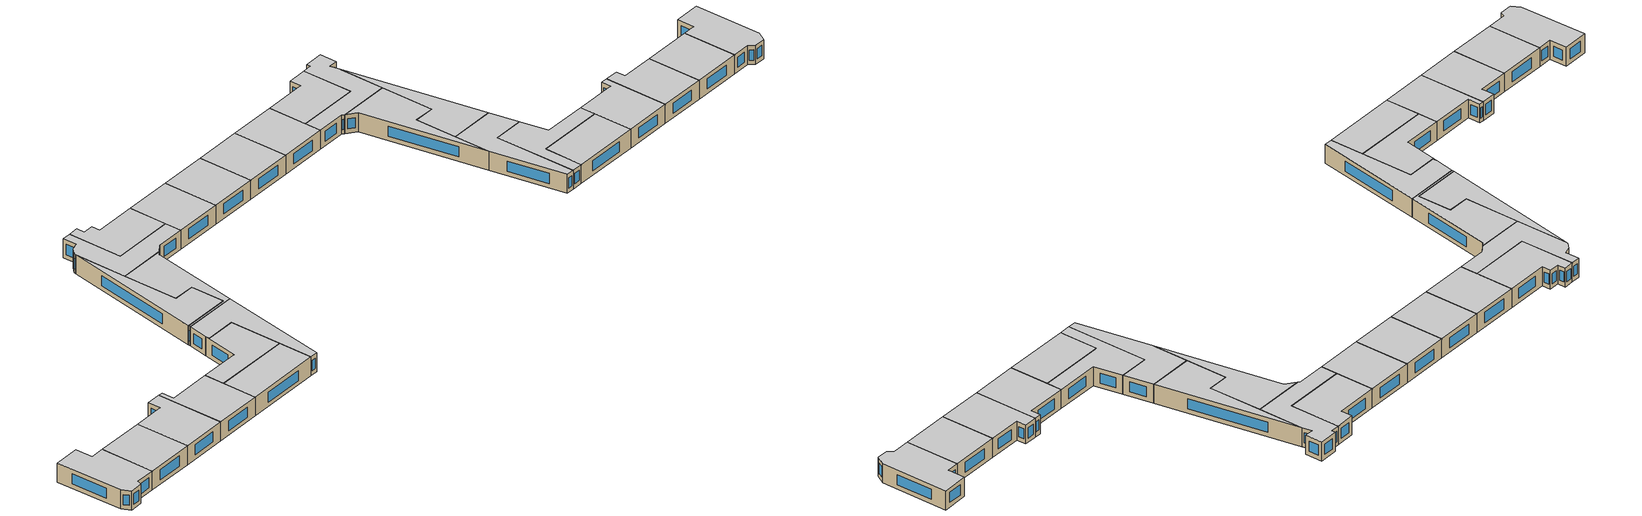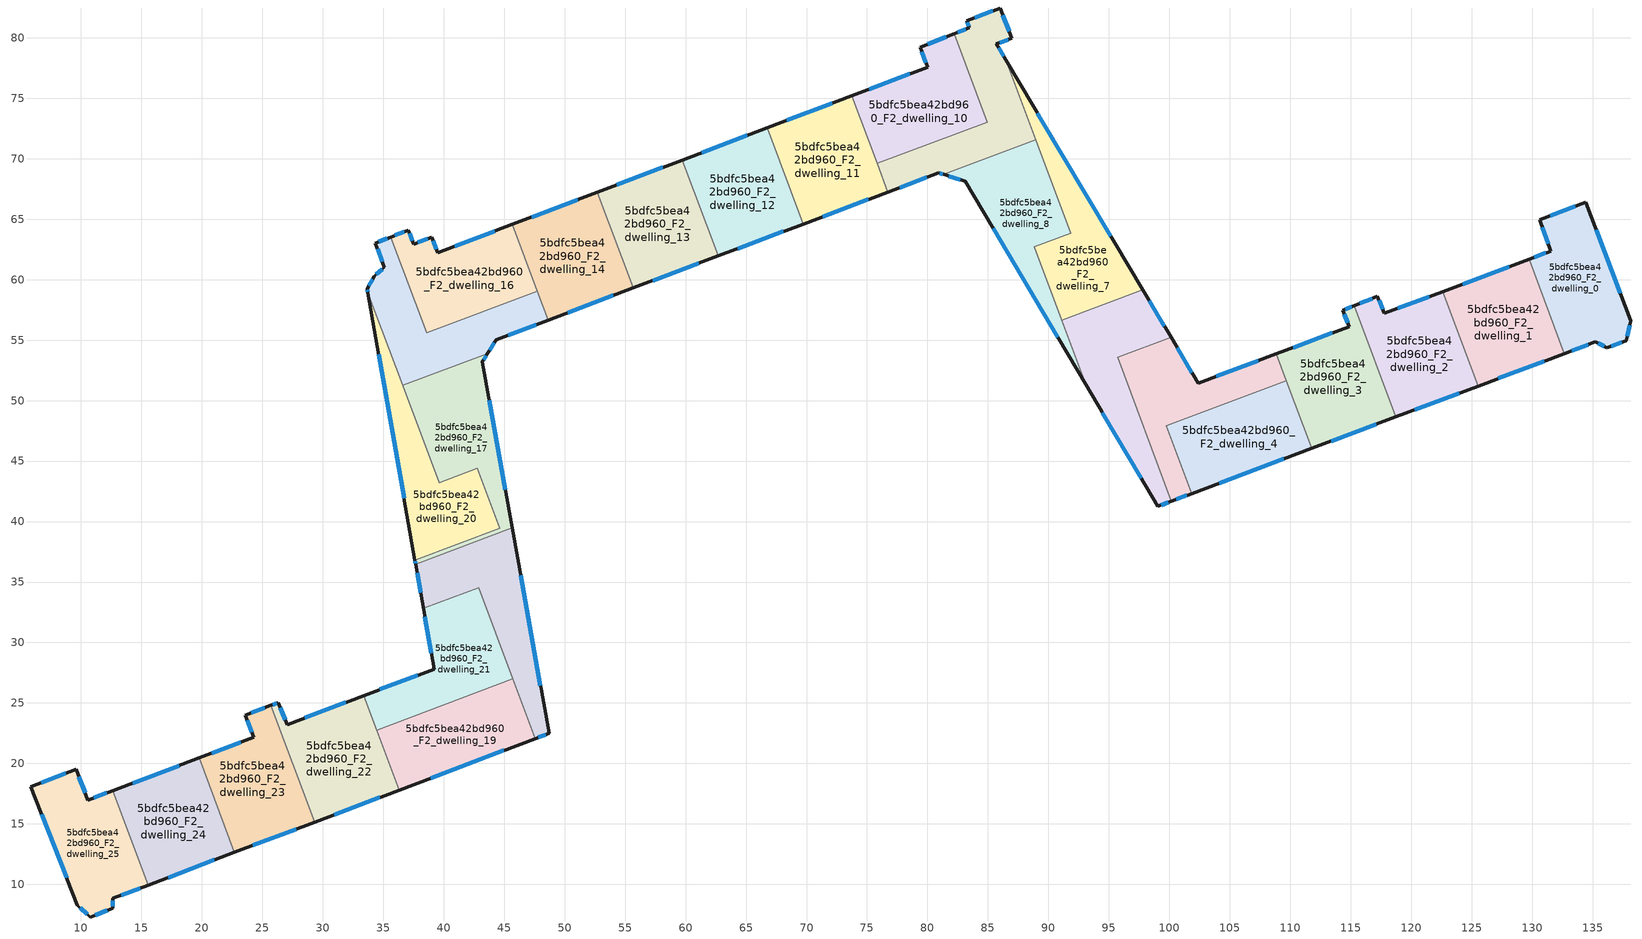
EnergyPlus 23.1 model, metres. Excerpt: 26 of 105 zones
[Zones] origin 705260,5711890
5bdfc5bea42bd960_F2_dwelling_0
 floor to 5bdfc5bea42bd960_F1_dwelling_0 (EU_floor_Construction): 134.44,66.42 138.14,56.59 137.8,54.96 136.19,54.36 135.24,54.86 132.67,53.89 129.74,61.69 131.55,62.37 130.62,64.95 z6
 wall outside (EU_wall_Construction): 132.67,53.89 135.24,54.86 136.19,54.36 137.8,54.96 138.14,56.59 134.44,66.42 130.62,64.95 131.55,62.37 129.74,61.69 z6:9
 wall to 5bdfc5bea42bd960_F2_dwelling_1 (EU_wall_Construction): 129.74,61.69 132.67,53.89 z6:9
 window (EU_Window_Construction): 137.28,58.86 135.3,64.14 / 137.88,55.34 138.06,56.21 / 136.56,54.5 137.43,54.82 / 135.46,54.74 135.97,54.48 / 133.27,54.12 134.65,54.63 / 131.13,62.21 130.16,61.85 / 130.84,64.35 131.34,62.97 / 133.56,66.08 131.51,65.29 z6.69:8.31
 ceiling to 5bdfc5bea42bd960_F3_dwelling_0 (EU_floor_Construction): 137.8,54.96 138.14,56.59 134.44,66.42 130.62,64.95 131.55,62.37 129.74,61.69 132.67,53.89 135.24,54.86 136.19,54.36 z9
5bdfc5bea42bd960_F2_dwelling_1
 floor to 5bdfc5bea42bd960_F1_dwelling_1 (EU_floor_Construction): 129.74,61.69 132.67,53.89 125.53,51.21 122.6,59.02 z6
 wall outside (EU_wall_Construction): 129.74,61.69 122.6,59.02 / 125.53,51.21 132.67,53.89 z6:9
 wall to 5bdfc5bea42bd960_F2_dwelling_2 (EU_wall_Construction): 122.6,59.02 125.53,51.21 z6:9
 window (EU_Window_Construction): 128.09,61.07 124.25,59.64 / 127.18,51.83 131.02,53.27 z6.69:8.31
 ceiling to 5bdfc5bea42bd960_F3_dwelling_1 (EU_floor_Construction): 132.67,53.89 129.74,61.69 122.6,59.02 125.53,51.21 z9
5bdfc5bea42bd960_F2_dwelling_10
 floor to 5bdfc5bea42bd960_F1_dwelling_10 (EU_floor_Construction): 82.2,80.34 84.94,73.04 75.83,69.62 73.74,75.2 80.01,77.58 79.39,79.22 z6
 wall outside (EU_wall_Construction): 82.2,80.34 79.39,79.22 80.01,77.58 73.74,75.2 z6:9
 wall to 5bdfc5bea42bd960_F2_dwelling_9 (EU_wall_Construction): 75.83,69.62 84.94,73.04 82.2,80.34 z6:9
 wall to 5bdfc5bea42bd960_F2_dwelling_11 (EU_wall_Construction): 73.74,75.2 75.83,69.62 z6:9
 window (EU_Window_Construction): 78.56,77.03 75.19,75.75 / 79.53,78.84 79.86,77.96 / 81.55,80.08 80.04,79.48 z6.69:8.31
 ceiling to 5bdfc5bea42bd960_F3_dwelling_10 (EU_floor_Construction): 84.94,73.04 82.2,80.34 79.39,79.22 80.01,77.58 73.74,75.2 75.83,69.62 z9
5bdfc5bea42bd960_F2_dwelling_11
 floor to 5bdfc5bea42bd960_F1_dwelling_11 (EU_floor_Construction): 73.74,75.2 76.72,67.24 69.72,64.6 66.74,72.55 z6
 wall outside (EU_wall_Construction): 73.74,75.2 66.74,72.55 / 69.72,64.6 76.72,67.24 z6:9
 wall to 5bdfc5bea42bd960_F2_dwelling_12 (EU_wall_Construction): 66.74,72.55 69.72,64.6 z6:9
 wall to 5bdfc5bea42bd960_F2_dwelling_9 (EU_wall_Construction): 76.72,67.24 75.83,69.62 z6:9
 window (EU_Window_Construction): 72.12,74.59 68.36,73.16 / 71.34,65.21 75.1,66.63 z6.69:8.31
 ceiling to 5bdfc5bea42bd960_F3_dwelling_11 (EU_floor_Construction): 76.72,67.24 73.74,75.2 66.74,72.55 69.72,64.6 z9
5bdfc5bea42bd960_F2_dwelling_12
 floor to 5bdfc5bea42bd960_F1_dwelling_12 (EU_floor_Construction): 66.74,72.55 69.72,64.6 62.7,61.96 59.72,69.89 z6
 wall outside (EU_wall_Construction): 66.74,72.55 59.72,69.89 / 62.7,61.96 69.72,64.6 z6:9
 wall to 5bdfc5bea42bd960_F2_dwelling_13 (EU_wall_Construction): 59.72,69.89 62.7,61.96 z6:9
 window (EU_Window_Construction): 65.11,71.94 61.35,70.51 / 64.32,62.57 68.09,63.99 z6.69:8.31
 ceiling to 5bdfc5bea42bd960_F3_dwelling_12 (EU_floor_Construction): 69.72,64.6 66.74,72.55 59.72,69.89 62.7,61.96 z9
5bdfc5bea42bd960_F2_dwelling_13
 floor to 5bdfc5bea42bd960_F1_dwelling_13 (EU_floor_Construction): 59.72,69.89 62.7,61.96 55.67,59.31 52.7,67.23 z6
 wall outside (EU_wall_Construction): 59.72,69.89 52.7,67.23 / 55.67,59.31 62.7,61.96 z6:9
 wall to 5bdfc5bea42bd960_F2_dwelling_14 (EU_wall_Construction): 52.7,67.23 55.67,59.31 z6:9
 window (EU_Window_Construction): 58.1,69.28 54.32,67.85 / 57.3,59.93 61.07,61.35 z6.69:8.31
 ceiling to 5bdfc5bea42bd960_F3_dwelling_13 (EU_floor_Construction): 62.7,61.96 59.72,69.89 52.7,67.23 55.67,59.31 z9
5bdfc5bea42bd960_F2_dwelling_14
 floor to 5bdfc5bea42bd960_F1_dwelling_14 (EU_floor_Construction): 52.7,67.23 55.67,59.31 48.63,56.66 45.66,64.57 z6
 wall outside (EU_wall_Construction): 52.7,67.23 45.66,64.57 / 48.63,56.66 55.67,59.31 z6:9
 wall to 5bdfc5bea42bd960_F2_dwelling_16 (EU_wall_Construction): 45.66,64.57 47.73,59.06 z6:9
 wall to 5bdfc5bea42bd960_F2_dwelling_18 (EU_wall_Construction): 47.73,59.06 48.63,56.66 z6:9
 window (EU_Window_Construction): 51.07,66.61 47.29,65.18 / 50.26,57.28 54.04,58.7 z6.69:8.31
 ceiling to 5bdfc5bea42bd960_F3_dwelling_14 (EU_floor_Construction): 55.67,59.31 52.7,67.23 45.66,64.57 48.63,56.66 z9
5bdfc5bea42bd960_F2_dwelling_15
 floor to 5bdfc5bea42bd960_F1_dwelling_15 (EU_floor_Construction): 45.66,39.47 48.71,22.49 47.57,22.06 42.89,34.54 38.42,32.86 38.21,33.42 37.68,36.48 z6
 wall outside (EU_wall_Construction): 47.57,22.06 48.71,22.49 45.66,39.47 / 37.68,36.48 38.21,33.42 z6:9
 wall to 5bdfc5bea42bd960_F2_dwelling_21 (EU_wall_Construction): 38.21,33.42 38.42,32.86 42.89,34.54 45.72,26.99 z6:9
 wall to 5bdfc5bea42bd960_F2_dwelling_17 (EU_wall_Construction): 45.66,39.47 37.68,36.48 z6:9
 wall to 5bdfc5bea42bd960_F2_dwelling_19 (EU_wall_Construction): 45.72,26.99 47.57,22.06 z6:9
 window (EU_Window_Construction): 47.83,22.16 48.45,22.39 / 37.8,35.77 38.09,34.13 / 48,26.42 46.37,35.54 z6.69:8.31
 ceiling to 5bdfc5bea42bd960_F3_dwelling_15 (EU_floor_Construction): 48.71,22.49 45.66,39.47 37.68,36.48 38.21,33.42 38.42,32.86 42.89,34.54 47.57,22.06 z9
5bdfc5bea42bd960_F2_dwelling_16
 floor to 5bdfc5bea42bd960_F1_dwelling_16 (EU_floor_Construction): 45.66,64.57 47.73,59.06 38.58,55.63 35.62,63.53 37.08,64.1 37.52,62.95 39.02,63.52 39.49,62.23 z6
 wall outside (EU_wall_Construction): 45.66,64.57 39.49,62.23 39.02,63.52 37.52,62.95 37.08,64.1 35.62,63.53 z6:9
 wall to 5bdfc5bea42bd960_F2_dwelling_18 (EU_wall_Construction): 35.62,63.53 38.58,55.63 47.73,59.06 z6:9
 window (EU_Window_Construction): 36.74,63.97 35.96,63.66 / 37.42,63.22 37.18,63.84 / 38.67,63.39 37.87,63.08 / 39.38,62.53 39.13,63.22 / 44.23,64.03 40.92,62.77 z6.69:8.31
 ceiling to 5bdfc5bea42bd960_F3_dwelling_16 (EU_floor_Construction): 47.73,59.06 45.66,64.57 39.49,62.23 39.02,63.52 37.52,62.95 37.08,64.1 35.62,63.53 38.58,55.63 z9
5bdfc5bea42bd960_F2_dwelling_17
 floor to 5bdfc5bea42bd960_F1_dwelling_17 (EU_floor_Construction): 43.62,53.88 43.19,53.2 45.66,39.47 37.68,36.48 37.62,36.8 44.65,39.44 42.79,44.41 39.63,43.22 36.62,51.25 z6
 wall outside (EU_wall_Construction): 37.62,36.8 37.68,36.48 / 45.66,39.47 43.19,53.2 43.62,53.88 z6:9
 wall to 5bdfc5bea42bd960_F2_dwelling_20 (EU_wall_Construction): 36.62,51.25 39.63,43.22 42.79,44.41 44.65,39.44 37.62,36.8 z6:9
 wall to 5bdfc5bea42bd960_F2_dwelling_18 (EU_wall_Construction): 43.62,53.88 36.62,51.25 z6:9
 window (EU_Window_Construction): 37.63,36.73 37.66,36.55 / 43.29,53.36 43.52,53.72 / 45.09,42.65 43.76,50.02 z6.69:8.31
 ceiling to 5bdfc5bea42bd960_F3_dwelling_17 (EU_floor_Construction): 45.66,39.47 43.19,53.2 43.62,53.88 36.62,51.25 39.63,43.22 42.79,44.41 44.65,39.44 37.62,36.8 37.68,36.48 z9
5bdfc5bea42bd960_F2_dwelling_18
 floor to 5bdfc5bea42bd960_F1_dwelling_18 (EU_floor_Construction): 47.73,59.06 48.63,56.66 44.36,55.05 43.62,53.88 36.62,51.25 33.73,58.94 33.68,59.23 34.24,60.3 35.1,61.03 34.36,63.02 35.62,63.53 38.58,55.63 z6
 wall outside (EU_wall_Construction): 43.62,53.88 44.36,55.05 48.63,56.66 / 35.62,63.53 34.36,63.02 35.1,61.03 34.24,60.3 33.68,59.23 33.73,58.94 z6:9
 wall to 5bdfc5bea42bd960_F2_dwelling_20 (EU_wall_Construction): 33.73,58.94 36.62,51.25 z6:9
 window (EU_Window_Construction): 45.34,55.43 47.64,56.29 / 43.79,54.15 44.19,54.78 / 33.69,59.17 33.72,59.01 / 34.11,60.05 33.81,59.48 / 34.9,60.86 34.44,60.47 / 34.53,62.56 34.92,61.49 / 35.33,63.41 34.65,63.14 z6.69:8.31
 ceiling to 5bdfc5bea42bd960_F3_dwelling_18 (EU_floor_Construction): 48.63,56.66 47.73,59.06 38.58,55.63 35.62,63.53 34.36,63.02 35.1,61.03 34.24,60.3 33.68,59.23 33.73,58.94 36.62,51.25 43.62,53.88 44.36,55.05 z9
5bdfc5bea42bd960_F2_dwelling_19
 floor to 5bdfc5bea42bd960_F1_dwelling_19 (EU_floor_Construction): 45.72,26.99 47.57,22.06 36.31,17.79 34.45,22.76 z6
 wall outside (EU_wall_Construction): 36.31,17.79 47.57,22.06 z6:9
 wall to 5bdfc5bea42bd960_F2_dwelling_21 (EU_wall_Construction): 45.72,26.99 34.45,22.76 z6:9
 wall to 5bdfc5bea42bd960_F2_dwelling_22 (EU_wall_Construction): 34.45,22.76 36.31,17.79 z6:9
 window (EU_Window_Construction): 38.91,18.78 44.96,21.07 z6.69:8.31
 ceiling to 5bdfc5bea42bd960_F3_dwelling_19 (EU_floor_Construction): 47.57,22.06 45.72,26.99 34.45,22.76 36.31,17.79 z9
5bdfc5bea42bd960_F2_dwelling_2
 floor to 5bdfc5bea42bd960_F1_dwelling_2 (EU_floor_Construction): 122.6,59.02 125.53,51.21 118.74,48.66 115.29,57.86 117.21,58.62 117.78,57.21 z6
 wall outside (EU_wall_Construction): 118.74,48.66 125.53,51.21 / 122.6,59.02 117.78,57.21 117.21,58.62 115.29,57.86 z6:9
 wall to 5bdfc5bea42bd960_F2_dwelling_3 (EU_wall_Construction): 115.29,57.86 118.74,48.66 z6:9
 window (EU_Window_Construction): 120.31,49.25 123.96,50.62 / 116.77,58.44 115.74,58.03 / 117.65,57.54 117.34,58.29 / 121.48,58.6 118.89,57.63 z6.69:8.31
 ceiling to 5bdfc5bea42bd960_F3_dwelling_2 (EU_floor_Construction): 125.53,51.21 122.6,59.02 117.78,57.21 117.21,58.62 115.29,57.86 118.74,48.66 z9
5bdfc5bea42bd960_F2_dwelling_20
 floor to 5bdfc5bea42bd960_F1_dwelling_20 (EU_floor_Construction): 33.73,58.94 39.63,43.22 42.79,44.41 44.65,39.44 37.62,36.8 z6
 wall outside (EU_wall_Construction): 33.73,58.94 37.62,36.8 z6:9
 window (EU_Window_Construction): 34.63,53.82 36.72,41.93 z6.69:8.31
 ceiling to 5bdfc5bea42bd960_F3_dwelling_20 (EU_floor_Construction): 44.65,39.44 42.79,44.41 39.63,43.22 33.73,58.94 37.62,36.8 z9
5bdfc5bea42bd960_F2_dwelling_21
 floor to 5bdfc5bea42bd960_F1_dwelling_21 (EU_floor_Construction): 42.89,34.54 45.72,26.99 34.45,22.76 33.38,25.6 39.2,27.81 38.21,33.42 38.42,32.86 z6
 wall outside (EU_wall_Construction): 38.21,33.42 39.2,27.81 33.38,25.6 z6:9
 wall to 5bdfc5bea42bd960_F2_dwelling_22 (EU_wall_Construction): 33.38,25.6 34.45,22.76 z6:9
 window (EU_Window_Construction): 37.85,27.3 34.73,26.11 / 38.44,32.12 38.97,29.11 z6.69:8.31
 ceiling to 5bdfc5bea42bd960_F3_dwelling_21 (EU_floor_Construction): 45.72,26.99 42.89,34.54 38.42,32.86 38.21,33.42 39.2,27.81 33.38,25.6 34.45,22.76 z9
5bdfc5bea42bd960_F2_dwelling_22
 floor to 5bdfc5bea42bd960_F1_dwelling_22 (EU_floor_Construction): 33.38,25.6 36.31,17.79 29.33,15.15 25.71,24.8 26.34,25.04 27.05,23.21 z6
 wall outside (EU_wall_Construction): 29.33,15.15 36.31,17.79 / 33.38,25.6 27.05,23.21 26.34,25.04 25.71,24.8 z6:9
 wall to 5bdfc5bea42bd960_F2_dwelling_23 (EU_wall_Construction): 25.71,24.8 29.33,15.15 z6:9
 window (EU_Window_Construction): 30.94,15.76 34.69,17.18 / 26.19,24.98 25.85,24.85 / 26.88,23.63 26.5,24.61 / 31.91,25.05 28.51,23.76 z6.69:8.31
 ceiling to 5bdfc5bea42bd960_F3_dwelling_22 (EU_floor_Construction): 36.31,17.79 33.38,25.6 27.05,23.21 26.34,25.04 25.71,24.8 29.33,15.15 z9
5bdfc5bea42bd960_F2_dwelling_23
 floor to 5bdfc5bea42bd960_F1_dwelling_23 (EU_floor_Construction): 25.71,24.8 29.33,15.15 22.69,12.64 19.77,20.45 24.28,22.16 23.58,23.99 z6
 wall outside (EU_wall_Construction): 22.69,12.64 29.33,15.15 / 25.71,24.8 23.58,23.99 24.28,22.16 19.77,20.45 z6:9
 wall to 5bdfc5bea42bd960_F2_dwelling_24 (EU_wall_Construction): 19.77,20.45 22.69,12.64 z6:9
 window (EU_Window_Construction): 24.23,13.22 27.79,14.57 / 23.24,21.76 20.81,20.85 / 23.74,23.57 24.12,22.58 / 25.22,24.61 24.07,24.18 z6.69:8.31
 ceiling to 5bdfc5bea42bd960_F3_dwelling_23 (EU_floor_Construction): 29.33,15.15 25.71,24.8 23.58,23.99 24.28,22.16 19.77,20.45 22.69,12.64 z9
5bdfc5bea42bd960_F2_dwelling_24
 floor to 5bdfc5bea42bd960_F1_dwelling_24 (EU_floor_Construction): 19.77,20.45 22.69,12.64 15.56,9.94 12.64,17.75 z6
 wall outside (EU_wall_Construction): 19.77,20.45 12.64,17.75 / 15.56,9.94 22.69,12.64 z6:9
 wall to 5bdfc5bea42bd960_F2_dwelling_25 (EU_wall_Construction): 12.64,17.75 15.56,9.94 z6:9
 window (EU_Window_Construction): 18.12,19.83 14.29,18.38 / 17.22,10.57 21.04,12.02 z6.69:8.31
 ceiling to 5bdfc5bea42bd960_F3_dwelling_24 (EU_floor_Construction): 22.69,12.64 19.77,20.45 12.64,17.75 15.56,9.94 z9
5bdfc5bea42bd960_F2_dwelling_25
 floor to 5bdfc5bea42bd960_F1_dwelling_25 (EU_floor_Construction): 12.64,17.75 15.56,9.94 12.64,8.84 12.61,8.01 10.77,7.3 9.7,8.28 5.87,18.06 9.6,19.5 10.56,16.97 z6
 wall outside (EU_wall_Construction): 12.64,17.75 10.56,16.97 9.6,19.5 5.87,18.06 9.7,8.28 10.77,7.3 12.61,8.01 12.64,8.84 15.56,9.94 z6:9
 window (EU_Window_Construction): 13.32,9.09 14.89,9.69 / 12.62,8.2 12.64,8.65 / 11.19,7.47 12.19,7.85 / 9.94,8.06 10.52,7.53 / 6.76,15.8 8.81,10.55 / 8.74,19.17 6.73,18.39 / 10.34,17.56 9.82,18.92 / 12.16,17.57 11.04,17.15 z6.69:8.31
 ceiling to 5bdfc5bea42bd960_F3_dwelling_25 (EU_floor_Construction): 15.56,9.94 12.64,17.75 10.56,16.97 9.6,19.5 5.87,18.06 9.7,8.28 10.77,7.3 12.61,8.01 12.64,8.84 z9
5bdfc5bea42bd960_F2_dwelling_3
 floor to 5bdfc5bea42bd960_F1_dwelling_3 (EU_floor_Construction): 115.29,57.86 118.74,48.66 111.78,46.04 108.85,53.86 114.86,56.12 114.32,57.47 z6
 wall outside (EU_wall_Construction): 111.78,46.04 118.74,48.66 / 115.29,57.86 114.32,57.47 114.86,56.12 108.85,53.86 z6:9
 wall to 5bdfc5bea42bd960_F2_dwelling_4 (EU_wall_Construction): 109.67,51.65 111.78,46.04 z6:9
 wall to 5bdfc5bea42bd960_F2_dwelling_5 (EU_wall_Construction): 108.85,53.86 109.67,51.65 z6:9
 window (EU_Window_Construction): 113.39,46.65 117.13,48.05 / 113.47,55.59 110.24,54.38 / 114.45,57.16 114.74,56.43 / 115.07,57.77 114.55,57.56 z6.69:8.31
 ceiling to 5bdfc5bea42bd960_F3_dwelling_3 (EU_floor_Construction): 118.74,48.66 115.29,57.86 114.32,57.47 114.86,56.12 108.85,53.86 111.78,46.04 z9
5bdfc5bea42bd960_F2_dwelling_4
 floor to 5bdfc5bea42bd960_F1_dwelling_4 (EU_floor_Construction): 109.68,51.65 111.78,46.04 101.84,42.31 99.74,47.92 z6
 wall outside (EU_wall_Construction): 101.84,42.31 111.78,46.04 z6:9
 wall to 5bdfc5bea42bd960_F2_dwelling_5 (EU_wall_Construction): 109.68,51.65 99.74,47.92 101.84,42.31 z6:9
 window (EU_Window_Construction): 104.14,43.18 109.48,45.18 z6.69:8.31
 ceiling to 5bdfc5bea42bd960_F3_dwelling_4 (EU_floor_Construction): 111.78,46.04 109.68,51.65 99.74,47.92 101.84,42.31 z9
5bdfc5bea42bd960_F2_dwelling_5
 floor to 5bdfc5bea42bd960_F1_dwelling_5 (EU_floor_Construction): 108.85,53.86 109.68,51.65 99.74,47.92 101.84,42.31 100.17,41.69 95.72,53.57 100.14,55.23 102.39,51.45 z6
 wall outside (EU_wall_Construction): 108.85,53.86 102.39,51.45 100.14,55.23 / 100.17,41.69 101.84,42.31 z6:9
 wall to 5bdfc5bea42bd960_F2_dwelling_6 (EU_wall_Construction): 100.14,55.23 95.72,53.57 100.17,41.69 z6:9
 window (EU_Window_Construction): 101.87,52.32 100.66,54.35 / 107.35,53.3 103.89,52 / 100.56,41.83 101.46,42.17 z6.69:8.31
 ceiling to 5bdfc5bea42bd960_F3_dwelling_5 (EU_floor_Construction): 101.84,42.31 99.74,47.92 109.68,51.65 108.85,53.86 102.39,51.45 100.14,55.23 95.72,53.57 100.17,41.69 z9
5bdfc5bea42bd960_F2_dwelling_6
 floor to 5bdfc5bea42bd960_F1_dwelling_6 (EU_floor_Construction): 97.79,59.17 100.14,55.23 95.72,53.57 100.17,41.69 99.05,41.26 93.08,51.35 91.09,56.66 z6
 wall outside (EU_wall_Construction): 93.08,51.35 99.05,41.26 100.17,41.69 / 100.14,55.23 97.79,59.17 z6:9
 wall to 5bdfc5bea42bd960_F2_dwelling_7 (EU_wall_Construction): 97.79,59.17 91.09,56.66 z6:9
 wall to 5bdfc5bea42bd960_F2_dwelling_8 (EU_wall_Construction): 91.09,56.66 93.08,51.35 z6:9
 window (EU_Window_Construction): 99.31,41.36 99.91,41.59 / 94.46,49.01 97.67,43.6 / 99.6,56.14 98.34,58.26 z6.69:8.31
 ceiling to 5bdfc5bea42bd960_F3_dwelling_6 (EU_floor_Construction): 100.17,41.69 95.72,53.57 100.14,55.23 97.79,59.17 91.09,56.66 93.08,51.35 99.05,41.26 z9
5bdfc5bea42bd960_F2_dwelling_7
 floor to 5bdfc5bea42bd960_F1_dwelling_7 (EU_floor_Construction): 86.48,78.18 97.79,59.17 91.09,56.66 88.82,62.71 91.86,63.85 z6
 wall outside (EU_wall_Construction): 97.79,59.17 86.48,78.18 z6:9
 wall to 5bdfc5bea42bd960_F2_dwelling_8 (EU_wall_Construction): 88.97,71.56 91.86,63.85 88.82,62.71 91.09,56.66 z6:9
 wall to 5bdfc5bea42bd960_F2_dwelling_9 (EU_wall_Construction): 86.48,78.18 88.97,71.56 z6:9
 window (EU_Window_Construction): 95.17,63.57 89.1,73.78 z6.69:8.31
 ceiling to 5bdfc5bea42bd960_F3_dwelling_7 (EU_floor_Construction): 97.79,59.17 86.48,78.18 91.86,63.85 88.82,62.71 91.09,56.66 z9
5bdfc5bea42bd960_F2_dwelling_8
 floor to 5bdfc5bea42bd960_F1_dwelling_8 (EU_floor_Construction): 88.97,71.56 91.86,63.85 88.82,62.71 93.08,51.35 83.13,68.15 81.35,68.7 z6
 wall outside (EU_wall_Construction): 81.35,68.7 83.13,68.15 93.08,51.35 z6:9
 wall to 5bdfc5bea42bd960_F2_dwelling_9 (EU_wall_Construction): 88.97,71.56 81.35,68.7 z6:9
 window (EU_Window_Construction): 85.43,64.26 90.78,55.24 / 81.76,68.57 82.72,68.28 z6.69:8.31
 ceiling to 5bdfc5bea42bd960_F3_dwelling_8 (EU_floor_Construction): 93.08,51.35 88.82,62.71 91.86,63.85 88.97,71.56 81.35,68.7 83.13,68.15 z9
5bdfc5bea42bd960_F2_dwelling_9
 floor to 5bdfc5bea42bd960_F1_dwelling_9 (EU_floor_Construction): 86.03,82.47 86.98,79.96 85.7,79.5 86.48,78.18 88.97,71.56 81.35,68.7 80.94,68.83 76.72,67.24 75.83,69.62 84.94,73.04 82.2,80.34 83.47,80.84 83.26,81.41 z6
 wall outside (EU_wall_Construction): 86.48,78.18 85.7,79.5 86.98,79.96 86.03,82.47 83.26,81.41 83.47,80.84 82.2,80.34 / 76.72,67.24 80.94,68.83 81.35,68.7 z6:9
 window (EU_Window_Construction): 86.76,80.54 86.25,81.89 / 85.99,79.61 86.68,79.86 / 86.3,78.49 85.88,79.2 / 81.03,68.8 81.26,68.73 / 77.7,67.61 79.96,68.46 / 83.18,80.72 82.5,80.45 / 83.31,81.27 83.42,80.97 / 85.39,82.22 83.9,81.65 z6.69:8.31
 ceiling to 5bdfc5bea42bd960_F3_dwelling_9 (EU_floor_Construction): 88.97,71.56 86.48,78.18 85.7,79.5 86.98,79.96 86.03,82.47 83.26,81.41 83.47,80.84 82.2,80.34 84.94,73.04 75.83,69.62 76.72,67.24 80.94,68.83 81.35,68.7 z9
[Building]
EU S2 Campaign: North Axis=0; Terrain=City; Solar Distribution=FullExterior
[Site:Location]
London: Latitude=51.5; Longitude=-0.5; Time Zone=0; Elevation=25
[SizingPeriod:WeatherFileDays]
AnnualSizingPeriod: Begin Month=1; Begin Day of Month=1; End Month=12; End Day of Month=31; Day of Week for Start Day=Monday; Use Weather File Daylight Saving Period=No; Use Weather File Rain and Snow Indicators=No
[MATERIAL]
EU_InternalMass_Material: Roughness=MediumRough; Thickness=0.1; Conductivity=1; Density=1800; Specific Heat=900; Thermal Absorptance=0.9; Solar Absorptance=0.7; Visible Absorptance=0.7
[MATERIAL:NOMASS] Roughness=MediumRough; Thermal Absorptance=0.9; Solar Absorptance=0.7; Visible Absorptance=0.7
Name | Thermal Resistance
EU_wall_NoMass | 0.635353
EU_floor_NoMass | 1.96382
[WINDOWMATERIAL:SIMPLEGLAZINGSYSTEM]
EU_Window_SimpleGlazing: UFactor=2.96269; Solar Heat Gain Coefficient=0.76; Visible Transmittance=0.76
[CONSTRUCTION]
EU_wall_Construction: EU_wall_NoMass
EU_floor_Construction: EU_floor_NoMass
EU_Window_Construction: EU_Window_SimpleGlazing
EU_InternalMass_Construction: EU_InternalMass_Material
[ZONE] Type=1; Multiplier=1; Ceiling Height=autocalculate; Floor Area=autocalculate; Part of Total Floor Area=Yes
Name | Volume
5bdfc5bea42bd960_F2_dwelling_0 | 190.756
5bdfc5bea42bd960_F2_dwelling_1 | 190.771
5bdfc5bea42bd960_F2_dwelling_10 | 190.802
5bdfc5bea42bd960_F2_dwelling_11; 5bdfc5bea42bd960_F2_dwelling_19 | 190.762
5bdfc5bea42bd960_F2_dwelling_12; 5bdfc5bea42bd960_F2_dwelling_15 | 190.765
5bdfc5bea42bd960_F2_dwelling_13 | 190.785
5bdfc5bea42bd960_F2_dwelling_14 | 190.772
5bdfc5bea42bd960_F2_dwelling_16 | 190.775
5bdfc5bea42bd960_F2_dwelling_17 | 190.751
5bdfc5bea42bd960_F2_dwelling_18 | 190.781
5bdfc5bea42bd960_F2_dwelling_2 | 190.789
5bdfc5bea42bd960_F2_dwelling_20 | 190.777
5bdfc5bea42bd960_F2_dwelling_21 | 190.77
5bdfc5bea42bd960_F2_dwelling_22 | 190.766
5bdfc5bea42bd960_F2_dwelling_23; 5bdfc5bea42bd960_F2_dwelling_24 | 190.779
5bdfc5bea42bd960_F2_dwelling_25; 5bdfc5bea42bd960_F2_dwelling_4 | 190.778
5bdfc5bea42bd960_F2_dwelling_3; 5bdfc5bea42bd960_F2_dwelling_6 | 190.783
5bdfc5bea42bd960_F2_dwelling_5 | 186.428
5bdfc5bea42bd960_F2_dwelling_7 | 190.75
5bdfc5bea42bd960_F2_dwelling_8 | 192.967
5bdfc5bea42bd960_F2_dwelling_9 | 192.923
[INTERNALMASS] Construction=EU_InternalMass_Construction
Name | Zone or ZoneList | Surface Area
5bdfc5bea42bd960_F2_dwelling_0_EU_InternalMass | 5bdfc5bea42bd960_F2_dwelling_0 | 63.591
5bdfc5bea42bd960_F2_dwelling_1_EU_InternalMass | 5bdfc5bea42bd960_F2_dwelling_1 | 63.5902
5bdfc5bea42bd960_F2_dwelling_2_EU_InternalMass | 5bdfc5bea42bd960_F2_dwelling_2 | 63.5959
5bdfc5bea42bd960_F2_dwelling_3_EU_InternalMass | 5bdfc5bea42bd960_F2_dwelling_3 | 63.5942
5bdfc5bea42bd960_F2_dwelling_4_EU_InternalMass | 5bdfc5bea42bd960_F2_dwelling_4 | 63.5938
5bdfc5bea42bd960_F2_dwelling_5_EU_InternalMass | 5bdfc5bea42bd960_F2_dwelling_5 | 62.1439
5bdfc5bea42bd960_F2_dwelling_6_EU_InternalMass | 5bdfc5bea42bd960_F2_dwelling_6 | 63.5948
5bdfc5bea42bd960_F2_dwelling_7_EU_InternalMass | 5bdfc5bea42bd960_F2_dwelling_7 | 63.5886
5bdfc5bea42bd960_F2_dwelling_8_EU_InternalMass | 5bdfc5bea42bd960_F2_dwelling_8 | 64.3073
5bdfc5bea42bd960_F2_dwelling_9_EU_InternalMass | 5bdfc5bea42bd960_F2_dwelling_9 | 64.3068
5bdfc5bea42bd960_F2_dwelling_10_EU_InternalMass | 5bdfc5bea42bd960_F2_dwelling_10 | 63.6016
5bdfc5bea42bd960_F2_dwelling_11_EU_InternalMass | 5bdfc5bea42bd960_F2_dwelling_11 | 63.5875
5bdfc5bea42bd960_F2_dwelling_12_EU_InternalMass | 5bdfc5bea42bd960_F2_dwelling_12 | 63.5885
5bdfc5bea42bd960_F2_dwelling_13_EU_InternalMass | 5bdfc5bea42bd960_F2_dwelling_13 | 63.5949
5bdfc5bea42bd960_F2_dwelling_14_EU_InternalMass | 5bdfc5bea42bd960_F2_dwelling_14 | 63.5906
5bdfc5bea42bd960_F2_dwelling_15_EU_InternalMass | 5bdfc5bea42bd960_F2_dwelling_15 | 63.5982
5bdfc5bea42bd960_F2_dwelling_16_EU_InternalMass | 5bdfc5bea42bd960_F2_dwelling_16 | 63.5916
5bdfc5bea42bd960_F2_dwelling_17_EU_InternalMass | 5bdfc5bea42bd960_F2_dwelling_17 | 63.5849
5bdfc5bea42bd960_F2_dwelling_18_EU_InternalMass | 5bdfc5bea42bd960_F2_dwelling_18 | 63.5939
5bdfc5bea42bd960_F2_dwelling_19_EU_InternalMass | 5bdfc5bea42bd960_F2_dwelling_19 | 63.5912
5bdfc5bea42bd960_F2_dwelling_20_EU_InternalMass | 5bdfc5bea42bd960_F2_dwelling_20 | 63.5934
5bdfc5bea42bd960_F2_dwelling_21_EU_InternalMass | 5bdfc5bea42bd960_F2_dwelling_21 | 63.5896
5bdfc5bea42bd960_F2_dwelling_22_EU_InternalMass | 5bdfc5bea42bd960_F2_dwelling_22 | 63.5894
5bdfc5bea42bd960_F2_dwelling_23_EU_InternalMass | 5bdfc5bea42bd960_F2_dwelling_23 | 63.5912
5bdfc5bea42bd960_F2_dwelling_24_EU_InternalMass | 5bdfc5bea42bd960_F2_dwelling_24 | 63.593
5bdfc5bea42bd960_F2_dwelling_25_EU_InternalMass | 5bdfc5bea42bd960_F2_dwelling_25 | 63.5887
[OTHEREQUIPMENT] Fuel Type=Electricity; Design Level Calculation Method=Watts/Area; Power per Zone Floor Area=1; Fraction Latent=0; Fraction Radiant=0; Fraction Lost=0; Carbon Dioxide Generation Rate=0; EndUse Subcategory=EU_Step8_InternalGains
Name | Zone or ZoneList or Space or SpaceList | Schedule
EU_Step8_InternalGain_5bdfc5bea42bd960_F2_dwelling_0_f000 | 5bdfc5bea42bd960_F2_dwelling_0 | EU_Step8_GainSchedule_5bdfc5bea42bd960_F2_dwelling_0_f000
EU_Step8_InternalGain_5bdfc5bea42bd960_F2_dwelling_1_f000 | 5bdfc5bea42bd960_F2_dwelling_1 | EU_Step8_GainSchedule_5bdfc5bea42bd960_F2_dwelling_1_f000
EU_Step8_InternalGain_5bdfc5bea42bd960_F2_dwelling_2_f000 | 5bdfc5bea42bd960_F2_dwelling_2 | EU_Step8_GainSchedule_5bdfc5bea42bd960_F2_dwelling_2_f000
EU_Step8_InternalGain_5bdfc5bea42bd960_F2_dwelling_3_f000 | 5bdfc5bea42bd960_F2_dwelling_3 | EU_Step8_GainSchedule_5bdfc5bea42bd960_F2_dwelling_3_f000
EU_Step8_InternalGain_5bdfc5bea42bd960_F2_dwelling_4_f000 | 5bdfc5bea42bd960_F2_dwelling_4 | EU_Step8_GainSchedule_5bdfc5bea42bd960_F2_dwelling_4_f000
EU_Step8_InternalGain_5bdfc5bea42bd960_F2_dwelling_5_f000 | 5bdfc5bea42bd960_F2_dwelling_5 | EU_Step8_GainSchedule_5bdfc5bea42bd960_F2_dwelling_5_f000
EU_Step8_InternalGain_5bdfc5bea42bd960_F2_dwelling_6_f000 | 5bdfc5bea42bd960_F2_dwelling_6 | EU_Step8_GainSchedule_5bdfc5bea42bd960_F2_dwelling_6_f000
EU_Step8_InternalGain_5bdfc5bea42bd960_F2_dwelling_7_f000 | 5bdfc5bea42bd960_F2_dwelling_7 | EU_Step8_GainSchedule_5bdfc5bea42bd960_F2_dwelling_7_f000
EU_Step8_InternalGain_5bdfc5bea42bd960_F2_dwelling_8_f000 | 5bdfc5bea42bd960_F2_dwelling_8 | EU_Step8_GainSchedule_5bdfc5bea42bd960_F2_dwelling_8_f000
EU_Step8_InternalGain_5bdfc5bea42bd960_F2_dwelling_9_f000 | 5bdfc5bea42bd960_F2_dwelling_9 | EU_Step8_GainSchedule_5bdfc5bea42bd960_F2_dwelling_9_f000
EU_Step8_InternalGain_5bdfc5bea42bd960_F2_dwelling_10_f000 | 5bdfc5bea42bd960_F2_dwelling_10 | EU_Step8_GainSchedule_5bdfc5bea42bd960_F2_dwelling_10_f000
EU_Step8_InternalGain_5bdfc5bea42bd960_F2_dwelling_11_f000 | 5bdfc5bea42bd960_F2_dwelling_11 | EU_Step8_GainSchedule_5bdfc5bea42bd960_F2_dwelling_11_f000
EU_Step8_InternalGain_5bdfc5bea42bd960_F2_dwelling_12_f000 | 5bdfc5bea42bd960_F2_dwelling_12 | EU_Step8_GainSchedule_5bdfc5bea42bd960_F2_dwelling_12_f000
EU_Step8_InternalGain_5bdfc5bea42bd960_F2_dwelling_13_f000 | 5bdfc5bea42bd960_F2_dwelling_13 | EU_Step8_GainSchedule_5bdfc5bea42bd960_F2_dwelling_13_f000
EU_Step8_InternalGain_5bdfc5bea42bd960_F2_dwelling_14_f000 | 5bdfc5bea42bd960_F2_dwelling_14 | EU_Step8_GainSchedule_5bdfc5bea42bd960_F2_dwelling_14_f000
EU_Step8_InternalGain_5bdfc5bea42bd960_F2_dwelling_15_f000 | 5bdfc5bea42bd960_F2_dwelling_15 | EU_Step8_GainSchedule_5bdfc5bea42bd960_F2_dwelling_15_f000
EU_Step8_InternalGain_5bdfc5bea42bd960_F2_dwelling_16_f000 | 5bdfc5bea42bd960_F2_dwelling_16 | EU_Step8_GainSchedule_5bdfc5bea42bd960_F2_dwelling_16_f000
EU_Step8_InternalGain_5bdfc5bea42bd960_F2_dwelling_17_f000 | 5bdfc5bea42bd960_F2_dwelling_17 | EU_Step8_GainSchedule_5bdfc5bea42bd960_F2_dwelling_17_f000
EU_Step8_InternalGain_5bdfc5bea42bd960_F2_dwelling_18_f000 | 5bdfc5bea42bd960_F2_dwelling_18 | EU_Step8_GainSchedule_5bdfc5bea42bd960_F2_dwelling_18_f000
EU_Step8_InternalGain_5bdfc5bea42bd960_F2_dwelling_19_f000 | 5bdfc5bea42bd960_F2_dwelling_19 | EU_Step8_GainSchedule_5bdfc5bea42bd960_F2_dwelling_19_f000
EU_Step8_InternalGain_5bdfc5bea42bd960_F2_dwelling_20_f000 | 5bdfc5bea42bd960_F2_dwelling_20 | EU_Step8_GainSchedule_5bdfc5bea42bd960_F2_dwelling_20_f000
EU_Step8_InternalGain_5bdfc5bea42bd960_F2_dwelling_21_f000 | 5bdfc5bea42bd960_F2_dwelling_21 | EU_Step8_GainSchedule_5bdfc5bea42bd960_F2_dwelling_21_f000
EU_Step8_InternalGain_5bdfc5bea42bd960_F2_dwelling_22_f000 | 5bdfc5bea42bd960_F2_dwelling_22 | EU_Step8_GainSchedule_5bdfc5bea42bd960_F2_dwelling_22_f000
EU_Step8_InternalGain_5bdfc5bea42bd960_F2_dwelling_23_f000 | 5bdfc5bea42bd960_F2_dwelling_23 | EU_Step8_GainSchedule_5bdfc5bea42bd960_F2_dwelling_23_f000
EU_Step8_InternalGain_5bdfc5bea42bd960_F2_dwelling_24_f000 | 5bdfc5bea42bd960_F2_dwelling_24 | EU_Step8_GainSchedule_5bdfc5bea42bd960_F2_dwelling_24_f000
EU_Step8_InternalGain_5bdfc5bea42bd960_F2_dwelling_25_f000 | 5bdfc5bea42bd960_F2_dwelling_25 | EU_Step8_GainSchedule_5bdfc5bea42bd960_F2_dwelling_25_f000
[ZONEVENTILATION:DESIGNFLOWRATE] Schedule=EU_AlwaysOn; Design Flow Rate Calculation Method=AirChanges/Hour; Air Changes per Hour=0.555504; Ventilation Type=Natural; Fan Pressure Rise=0; Fan Total Efficiency=1; Constant Term Coefficient=1; Temperature Term Coefficient=0; Velocity Term Coefficient=0; Velocity Squared Term Coefficient=0; Minimum Indoor Temperature=-100; Maximum Indoor Temperature=100; Delta Temperature=-100; Minimum Outdoor Temperature=-100; Maximum Outdoor Temperature=100; Maximum Wind Speed=40
Name | Zone or ZoneList or Space or SpaceList
EU_ConstantAir_5bdfc5bea42bd960_F2_dwelling_0 | 5bdfc5bea42bd960_F2_dwelling_0
EU_ConstantAir_5bdfc5bea42bd960_F2_dwelling_1 | 5bdfc5bea42bd960_F2_dwelling_1
EU_ConstantAir_5bdfc5bea42bd960_F2_dwelling_2 | 5bdfc5bea42bd960_F2_dwelling_2
EU_ConstantAir_5bdfc5bea42bd960_F2_dwelling_3 | 5bdfc5bea42bd960_F2_dwelling_3
EU_ConstantAir_5bdfc5bea42bd960_F2_dwelling_4 | 5bdfc5bea42bd960_F2_dwelling_4
EU_ConstantAir_5bdfc5bea42bd960_F2_dwelling_5 | 5bdfc5bea42bd960_F2_dwelling_5
EU_ConstantAir_5bdfc5bea42bd960_F2_dwelling_6 | 5bdfc5bea42bd960_F2_dwelling_6
EU_ConstantAir_5bdfc5bea42bd960_F2_dwelling_7 | 5bdfc5bea42bd960_F2_dwelling_7
EU_ConstantAir_5bdfc5bea42bd960_F2_dwelling_8 | 5bdfc5bea42bd960_F2_dwelling_8
EU_ConstantAir_5bdfc5bea42bd960_F2_dwelling_9 | 5bdfc5bea42bd960_F2_dwelling_9
EU_ConstantAir_5bdfc5bea42bd960_F2_dwelling_10 | 5bdfc5bea42bd960_F2_dwelling_10
EU_ConstantAir_5bdfc5bea42bd960_F2_dwelling_11 | 5bdfc5bea42bd960_F2_dwelling_11
EU_ConstantAir_5bdfc5bea42bd960_F2_dwelling_12 | 5bdfc5bea42bd960_F2_dwelling_12
EU_ConstantAir_5bdfc5bea42bd960_F2_dwelling_13 | 5bdfc5bea42bd960_F2_dwelling_13
EU_ConstantAir_5bdfc5bea42bd960_F2_dwelling_14 | 5bdfc5bea42bd960_F2_dwelling_14
EU_ConstantAir_5bdfc5bea42bd960_F2_dwelling_15 | 5bdfc5bea42bd960_F2_dwelling_15
EU_ConstantAir_5bdfc5bea42bd960_F2_dwelling_16 | 5bdfc5bea42bd960_F2_dwelling_16
EU_ConstantAir_5bdfc5bea42bd960_F2_dwelling_17 | 5bdfc5bea42bd960_F2_dwelling_17
EU_ConstantAir_5bdfc5bea42bd960_F2_dwelling_18 | 5bdfc5bea42bd960_F2_dwelling_18
EU_ConstantAir_5bdfc5bea42bd960_F2_dwelling_19 | 5bdfc5bea42bd960_F2_dwelling_19
EU_ConstantAir_5bdfc5bea42bd960_F2_dwelling_20 | 5bdfc5bea42bd960_F2_dwelling_20
EU_ConstantAir_5bdfc5bea42bd960_F2_dwelling_21 | 5bdfc5bea42bd960_F2_dwelling_21
EU_ConstantAir_5bdfc5bea42bd960_F2_dwelling_22 | 5bdfc5bea42bd960_F2_dwelling_22
EU_ConstantAir_5bdfc5bea42bd960_F2_dwelling_23 | 5bdfc5bea42bd960_F2_dwelling_23
EU_ConstantAir_5bdfc5bea42bd960_F2_dwelling_24 | 5bdfc5bea42bd960_F2_dwelling_24
EU_ConstantAir_5bdfc5bea42bd960_F2_dwelling_25 | 5bdfc5bea42bd960_F2_dwelling_25
[HVACTEMPLATE:THERMOSTAT] Constant Heating Setpoint=20; Constant Cooling Setpoint=50
EU_HeatOnly_5bdfc5bea42bd960_F0_dwelling_6; EU_HeatOnly_5bdfc5bea42bd960_F0_dwelling_7; EU_HeatOnly_5bdfc5bea42bd960_F0_dwelling_8; EU_HeatOnly_5bdfc5bea42bd960_F0_dwelling_9; EU_HeatOnly_5bdfc5bea42bd960_F0_dwelling_10; EU_HeatOnly_5bdfc5bea42bd960_F0_dwelling_11; EU_HeatOnly_5bdfc5bea42bd960_F0_dwelling_12; EU_HeatOnly_5bdfc5bea42bd960_F0_dwelling_13; EU_HeatOnly_5bdfc5bea42bd960_F0_dwelling_14; EU_HeatOnly_5bdfc5bea42bd960_F0_dwelling_15; EU_HeatOnly_5bdfc5bea42bd960_F0_dwelling_16; EU_HeatOnly_5bdfc5bea42bd960_F0_dwelling_17; EU_HeatOnly_5bdfc5bea42bd960_F0_dwelling_18; EU_HeatOnly_5bdfc5bea42bd960_F0_dwelling_19; EU_HeatOnly_5bdfc5bea42bd960_F0_dwelling_20; EU_HeatOnly_5bdfc5bea42bd960_F0_dwelling_21; EU_HeatOnly_5bdfc5bea42bd960_F0_dwelling_22; EU_HeatOnly_5bdfc5bea42bd960_F0_dwelling_23; EU_HeatOnly_5bdfc5bea42bd960_F0_dwelling_24; EU_HeatOnly_5bdfc5bea42bd960_F0_dwelling_25; EU_HeatOnly_5bdfc5bea42bd960_F0_dwelling_26; EU_HeatOnly_5bdfc5bea42bd960_F1_dwelling_0; EU_HeatOnly_5bdfc5bea42bd960_F1_dwelling_1; EU_HeatOnly_5bdfc5bea42bd960_F1_dwelling_2; EU_HeatOnly_5bdfc5bea42bd960_F1_dwelling_3; EU_HeatOnly_5bdfc5bea42bd960_F1_dwelling_4; EU_HeatOnly_5bdfc5bea42bd960_F1_dwelling_5; EU_HeatOnly_5bdfc5bea42bd960_F1_dwelling_6; EU_HeatOnly_5bdfc5bea42bd960_F1_dwelling_7; EU_HeatOnly_5bdfc5bea42bd960_F1_dwelling_8; EU_HeatOnly_5bdfc5bea42bd960_F1_dwelling_9; EU_HeatOnly_5bdfc5bea42bd960_F1_dwelling_10; EU_HeatOnly_5bdfc5bea42bd960_F1_dwelling_11; EU_HeatOnly_5bdfc5bea42bd960_F1_dwelling_12; EU_HeatOnly_5bdfc5bea42bd960_F1_dwelling_13; EU_HeatOnly_5bdfc5bea42bd960_F1_dwelling_14; EU_HeatOnly_5bdfc5bea42bd960_F1_dwelling_15; EU_HeatOnly_5bdfc5bea42bd960_F1_dwelling_16; EU_HeatOnly_5bdfc5bea42bd960_F1_dwelling_17; EU_HeatOnly_5bdfc5bea42bd960_F1_dwelling_18; EU_HeatOnly_5bdfc5bea42bd960_F1_dwelling_19; EU_HeatOnly_5bdfc5bea42bd960_F1_dwelling_20; EU_HeatOnly_5bdfc5bea42bd960_F1_dwelling_21; EU_HeatOnly_5bdfc5bea42bd960_F1_dwelling_22; EU_HeatOnly_5bdfc5bea42bd960_F1_dwelling_23; EU_HeatOnly_5bdfc5bea42bd960_F1_dwelling_24; EU_HeatOnly_5bdfc5bea42bd960_F1_dwelling_25; EU_HeatOnly_5bdfc5bea42bd960_F2_dwelling_0; EU_HeatOnly_5bdfc5bea42bd960_F2_dwelling_1; EU_HeatOnly_5bdfc5bea42bd960_F2_dwelling_2; EU_HeatOnly_5bdfc5bea42bd960_F2_dwelling_3; EU_HeatOnly_5bdfc5bea42bd960_F2_dwelling_4; EU_HeatOnly_5bdfc5bea42bd960_F2_dwelling_5; EU_HeatOnly_5bdfc5bea42bd960_F2_dwelling_6; EU_HeatOnly_5bdfc5bea42bd960_F2_dwelling_7; EU_HeatOnly_5bdfc5bea42bd960_F2_dwelling_8; EU_HeatOnly_5bdfc5bea42bd960_F2_dwelling_9; EU_HeatOnly_5bdfc5bea42bd960_F2_dwelling_10; EU_HeatOnly_5bdfc5bea42bd960_F2_dwelling_11; EU_HeatOnly_5bdfc5bea42bd960_F2_dwelling_12; EU_HeatOnly_5bdfc5bea42bd960_F2_dwelling_13; EU_HeatOnly_5bdfc5bea42bd960_F2_dwelling_14; EU_HeatOnly_5bdfc5bea42bd960_F2_dwelling_15; EU_HeatOnly_5bdfc5bea42bd960_F2_dwelling_16; EU_HeatOnly_5bdfc5bea42bd960_F2_dwelling_17; EU_HeatOnly_5bdfc5bea42bd960_F2_dwelling_18; EU_HeatOnly_5bdfc5bea42bd960_F2_dwelling_19; EU_HeatOnly_5bdfc5bea42bd960_F2_dwelling_20; EU_HeatOnly_5bdfc5bea42bd960_F2_dwelling_21; EU_HeatOnly_5bdfc5bea42bd960_F2_dwelling_22; EU_HeatOnly_5bdfc5bea42bd960_F2_dwelling_23; EU_HeatOnly_5bdfc5bea42bd960_F2_dwelling_24; EU_HeatOnly_5bdfc5bea42bd960_F2_dwelling_25; EU_HeatOnly_5bdfc5bea42bd960_F3_dwelling_0; EU_HeatOnly_5bdfc5bea42bd960_F3_dwelling_1; EU_HeatOnly_5bdfc5bea42bd960_F3_dwelling_2; EU_HeatOnly_5bdfc5bea42bd960_F3_dwelling_3; EU_HeatOnly_5bdfc5bea42bd960_F3_dwelling_4; EU_HeatOnly_5bdfc5bea42bd960_F3_dwelling_5; EU_HeatOnly_5bdfc5bea42bd960_F3_dwelling_6; EU_HeatOnly_5bdfc5bea42bd960_F3_dwelling_7; EU_HeatOnly_5bdfc5bea42bd960_F3_dwelling_8; EU_HeatOnly_5bdfc5bea42bd960_F3_dwelling_9; EU_HeatOnly_5bdfc5bea42bd960_F3_dwelling_10; EU_HeatOnly_5bdfc5bea42bd960_F3_dwelling_11; EU_HeatOnly_5bdfc5bea42bd960_F3_dwelling_12; EU_HeatOnly_5bdfc5bea42bd960_F3_dwelling_13; EU_HeatOnly_5bdfc5bea42bd960_F3_dwelling_14; EU_HeatOnly_5bdfc5bea42bd960_F3_dwelling_15; EU_HeatOnly_5bdfc5bea42bd960_F3_dwelling_16; EU_HeatOnly_5bdfc5bea42bd960_F3_dwelling_17; EU_HeatOnly_5bdfc5bea42bd960_F3_dwelling_18; EU_HeatOnly_5bdfc5bea42bd960_F3_dwelling_19; EU_HeatOnly_5bdfc5bea42bd960_F3_dwelling_20; EU_HeatOnly_5bdfc5bea42bd960_F3_dwelling_21; EU_HeatOnly_5bdfc5bea42bd960_F3_dwelling_22; EU_HeatOnly_5bdfc5bea42bd960_F3_dwelling_23; EU_HeatOnly_5bdfc5bea42bd960_F3_dwelling_24; EU_HeatOnly_5bdfc5bea42bd960_F3_dwelling_25
[HVACTEMPLATE:ZONE:IDEALLOADSAIRSYSTEM] System Availability Schedule=EU_AlwaysOn; Maximum Heating Supply Air Temperature=50; Minimum Cooling Supply Air Temperature=13; Maximum Heating Supply Air Humidity Ratio=0.0156; Minimum Cooling Supply Air Humidity Ratio=0.0077; Heating Limit=NoLimit; Cooling Limit=NoLimit; Heating Availability Schedule=EU_AlwaysOn; Cooling Availability Schedule=EU_CoolingOff; Dehumidification Control Type=ConstantSensibleHeatRatio; Cooling Sensible Heat Ratio=0.7; Dehumidification Setpoint=60; Humidification Control Type=None; Humidification Setpoint=30; Outdoor Air Method=None; Outdoor Air Flow Rate per Person=0.00944; Outdoor Air Flow Rate per Zone Floor Area=0; Outdoor Air Flow Rate per Zone=0; Demand Controlled Ventilation Type=None; Outdoor Air Economizer Type=NoEconomizer; Heat Recovery Type=None; Sensible Heat Recovery Effectiveness=0.7; Latent Heat Recovery Effectiveness=0.65
Name | Template Thermostat
5bdfc5bea42bd960_F2_dwelling_0 | EU_HeatOnly_5bdfc5bea42bd960_F2_dwelling_0
5bdfc5bea42bd960_F2_dwelling_1 | EU_HeatOnly_5bdfc5bea42bd960_F2_dwelling_1
5bdfc5bea42bd960_F2_dwelling_2 | EU_HeatOnly_5bdfc5bea42bd960_F2_dwelling_2
5bdfc5bea42bd960_F2_dwelling_3 | EU_HeatOnly_5bdfc5bea42bd960_F2_dwelling_3
5bdfc5bea42bd960_F2_dwelling_4 | EU_HeatOnly_5bdfc5bea42bd960_F2_dwelling_4
5bdfc5bea42bd960_F2_dwelling_5 | EU_HeatOnly_5bdfc5bea42bd960_F2_dwelling_5
5bdfc5bea42bd960_F2_dwelling_6 | EU_HeatOnly_5bdfc5bea42bd960_F2_dwelling_6
5bdfc5bea42bd960_F2_dwelling_7 | EU_HeatOnly_5bdfc5bea42bd960_F2_dwelling_7
5bdfc5bea42bd960_F2_dwelling_8 | EU_HeatOnly_5bdfc5bea42bd960_F2_dwelling_8
5bdfc5bea42bd960_F2_dwelling_9 | EU_HeatOnly_5bdfc5bea42bd960_F2_dwelling_9
5bdfc5bea42bd960_F2_dwelling_10 | EU_HeatOnly_5bdfc5bea42bd960_F2_dwelling_10
5bdfc5bea42bd960_F2_dwelling_11 | EU_HeatOnly_5bdfc5bea42bd960_F2_dwelling_11
5bdfc5bea42bd960_F2_dwelling_12 | EU_HeatOnly_5bdfc5bea42bd960_F2_dwelling_12
5bdfc5bea42bd960_F2_dwelling_13 | EU_HeatOnly_5bdfc5bea42bd960_F2_dwelling_13
5bdfc5bea42bd960_F2_dwelling_14 | EU_HeatOnly_5bdfc5bea42bd960_F2_dwelling_14
5bdfc5bea42bd960_F2_dwelling_15 | EU_HeatOnly_5bdfc5bea42bd960_F2_dwelling_15
5bdfc5bea42bd960_F2_dwelling_16 | EU_HeatOnly_5bdfc5bea42bd960_F2_dwelling_16
5bdfc5bea42bd960_F2_dwelling_17 | EU_HeatOnly_5bdfc5bea42bd960_F2_dwelling_17
5bdfc5bea42bd960_F2_dwelling_18 | EU_HeatOnly_5bdfc5bea42bd960_F2_dwelling_18
5bdfc5bea42bd960_F2_dwelling_19 | EU_HeatOnly_5bdfc5bea42bd960_F2_dwelling_19
5bdfc5bea42bd960_F2_dwelling_20 | EU_HeatOnly_5bdfc5bea42bd960_F2_dwelling_20
5bdfc5bea42bd960_F2_dwelling_21 | EU_HeatOnly_5bdfc5bea42bd960_F2_dwelling_21
5bdfc5bea42bd960_F2_dwelling_22 | EU_HeatOnly_5bdfc5bea42bd960_F2_dwelling_22
5bdfc5bea42bd960_F2_dwelling_23 | EU_HeatOnly_5bdfc5bea42bd960_F2_dwelling_23
5bdfc5bea42bd960_F2_dwelling_24 | EU_HeatOnly_5bdfc5bea42bd960_F2_dwelling_24
5bdfc5bea42bd960_F2_dwelling_25 | EU_HeatOnly_5bdfc5bea42bd960_F2_dwelling_25
[SIZING:ZONE] Zone Cooling Design Supply Air Temperature Input Method=SupplyAirTemperature; Zone Cooling Design Supply Air Temperature=13; Zone Heating Design Supply Air Temperature Input Method=SupplyAirTemperature; Zone Heating Design Supply Air Temperature=50; Zone Cooling Design Supply Air Humidity Ratio=0.008; Zone Heating Design Supply Air Humidity Ratio=0.008; Cooling Design Air Flow Method=DesignDay; Cooling Design Air Flow Rate=0; Cooling Minimum Air Flow per Zone Floor Area=0.000762; Cooling Minimum Air Flow=0; Cooling Minimum Air Flow Fraction=0.2; Heating Design Air Flow Method=DesignDay; Heating Design Air Flow Rate=0; Heating Maximum Air Flow per Zone Floor Area=0.002032; Heating Maximum Air Flow=0.141576; Heating Maximum Air Flow Fraction=0.3; Account for Dedicated Outdoor Air System=No; Dedicated Outdoor Air System Control Strategy=NeutralSupplyAir; Dedicated Outdoor Air Low Setpoint Temperature for Design=autosize; Dedicated Outdoor Air High Setpoint Temperature for Design=autosize; Zone Load Sizing Method=Sensible Load Only No Latent Load; Zone Latent Cooling Design Supply Air Humidity Ratio Input Method=HumidityRatioDifference; Zone Cooling Design Supply Air Humidity Ratio Difference=0.005; Zone Latent Heating Design Supply Air Humidity Ratio Input Method=HumidityRatioDifference; Zone Humidification Design Supply Air Humidity Ratio Difference=0.005
5bdfc5bea42bd960_F2_dwelling_0; 5bdfc5bea42bd960_F2_dwelling_1; 5bdfc5bea42bd960_F2_dwelling_2; 5bdfc5bea42bd960_F2_dwelling_3; 5bdfc5bea42bd960_F2_dwelling_4; 5bdfc5bea42bd960_F2_dwelling_5; 5bdfc5bea42bd960_F2_dwelling_6; 5bdfc5bea42bd960_F2_dwelling_7; 5bdfc5bea42bd960_F2_dwelling_8; 5bdfc5bea42bd960_F2_dwelling_9; 5bdfc5bea42bd960_F2_dwelling_10; 5bdfc5bea42bd960_F2_dwelling_11; 5bdfc5bea42bd960_F2_dwelling_12; 5bdfc5bea42bd960_F2_dwelling_13; 5bdfc5bea42bd960_F2_dwelling_14; 5bdfc5bea42bd960_F2_dwelling_15; 5bdfc5bea42bd960_F2_dwelling_16; 5bdfc5bea42bd960_F2_dwelling_17; 5bdfc5bea42bd960_F2_dwelling_18; 5bdfc5bea42bd960_F2_dwelling_19; 5bdfc5bea42bd960_F2_dwelling_20; 5bdfc5bea42bd960_F2_dwelling_21; 5bdfc5bea42bd960_F2_dwelling_22; 5bdfc5bea42bd960_F2_dwelling_23; 5bdfc5bea42bd960_F2_dwelling_24; 5bdfc5bea42bd960_F2_dwelling_25
[SCHEDULE:CONSTANT]
Name | Hourly Value
EU_AlwaysOn | 1
EU_CoolingOff | 0
[SCHEDULE:FILE] Column Number=1; Rows to Skip at Top=0; Number of Hours of Data=8760; Column Separator=Comma; Interpolate to Timestep=No; Minutes per Item=60; Adjust Schedule for Daylight Savings=Yes
Name | File
EU_Step8_GainSchedule_5bdfc5bea42bd960_F2_dwelling_0_f000 | ../../schedules/5bdfc5bea42bd960/5bdfc5bea42bd960_F2_dwelling_0_f000_gain.csv
EU_Step8_GainSchedule_5bdfc5bea42bd960_F2_dwelling_1_f000 | ../../schedules/5bdfc5bea42bd960/5bdfc5bea42bd960_F2_dwelling_1_f000_gain.csv
EU_Step8_GainSchedule_5bdfc5bea42bd960_F2_dwelling_2_f000 | ../../schedules/5bdfc5bea42bd960/5bdfc5bea42bd960_F2_dwelling_2_f000_gain.csv
EU_Step8_GainSchedule_5bdfc5bea42bd960_F2_dwelling_3_f000 | ../../schedules/5bdfc5bea42bd960/5bdfc5bea42bd960_F2_dwelling_3_f000_gain.csv
EU_Step8_GainSchedule_5bdfc5bea42bd960_F2_dwelling_4_f000 | ../../schedules/5bdfc5bea42bd960/5bdfc5bea42bd960_F2_dwelling_4_f000_gain.csv
EU_Step8_GainSchedule_5bdfc5bea42bd960_F2_dwelling_5_f000 | ../../schedules/5bdfc5bea42bd960/5bdfc5bea42bd960_F2_dwelling_5_f000_gain.csv
EU_Step8_GainSchedule_5bdfc5bea42bd960_F2_dwelling_6_f000 | ../../schedules/5bdfc5bea42bd960/5bdfc5bea42bd960_F2_dwelling_6_f000_gain.csv
EU_Step8_GainSchedule_5bdfc5bea42bd960_F2_dwelling_7_f000 | ../../schedules/5bdfc5bea42bd960/5bdfc5bea42bd960_F2_dwelling_7_f000_gain.csv
EU_Step8_GainSchedule_5bdfc5bea42bd960_F2_dwelling_8_f000 | ../../schedules/5bdfc5bea42bd960/5bdfc5bea42bd960_F2_dwelling_8_f000_gain.csv
EU_Step8_GainSchedule_5bdfc5bea42bd960_F2_dwelling_9_f000 | ../../schedules/5bdfc5bea42bd960/5bdfc5bea42bd960_F2_dwelling_9_f000_gain.csv
EU_Step8_GainSchedule_5bdfc5bea42bd960_F2_dwelling_10_f000 | ../../schedules/5bdfc5bea42bd960/5bdfc5bea42bd960_F2_dwelling_10_f000_gain.csv
EU_Step8_GainSchedule_5bdfc5bea42bd960_F2_dwelling_11_f000 | ../../schedules/5bdfc5bea42bd960/5bdfc5bea42bd960_F2_dwelling_11_f000_gain.csv
EU_Step8_GainSchedule_5bdfc5bea42bd960_F2_dwelling_12_f000 | ../../schedules/5bdfc5bea42bd960/5bdfc5bea42bd960_F2_dwelling_12_f000_gain.csv
EU_Step8_GainSchedule_5bdfc5bea42bd960_F2_dwelling_13_f000 | ../../schedules/5bdfc5bea42bd960/5bdfc5bea42bd960_F2_dwelling_13_f000_gain.csv
EU_Step8_GainSchedule_5bdfc5bea42bd960_F2_dwelling_14_f000 | ../../schedules/5bdfc5bea42bd960/5bdfc5bea42bd960_F2_dwelling_14_f000_gain.csv
EU_Step8_GainSchedule_5bdfc5bea42bd960_F2_dwelling_15_f000 | ../../schedules/5bdfc5bea42bd960/5bdfc5bea42bd960_F2_dwelling_15_f000_gain.csv
EU_Step8_GainSchedule_5bdfc5bea42bd960_F2_dwelling_16_f000 | ../../schedules/5bdfc5bea42bd960/5bdfc5bea42bd960_F2_dwelling_16_f000_gain.csv
EU_Step8_GainSchedule_5bdfc5bea42bd960_F2_dwelling_17_f000 | ../../schedules/5bdfc5bea42bd960/5bdfc5bea42bd960_F2_dwelling_17_f000_gain.csv
EU_Step8_GainSchedule_5bdfc5bea42bd960_F2_dwelling_18_f000 | ../../schedules/5bdfc5bea42bd960/5bdfc5bea42bd960_F2_dwelling_18_f000_gain.csv
EU_Step8_GainSchedule_5bdfc5bea42bd960_F2_dwelling_19_f000 | ../../schedules/5bdfc5bea42bd960/5bdfc5bea42bd960_F2_dwelling_19_f000_gain.csv
EU_Step8_GainSchedule_5bdfc5bea42bd960_F2_dwelling_20_f000 | ../../schedules/5bdfc5bea42bd960/5bdfc5bea42bd960_F2_dwelling_20_f000_gain.csv
EU_Step8_GainSchedule_5bdfc5bea42bd960_F2_dwelling_21_f000 | ../../schedules/5bdfc5bea42bd960/5bdfc5bea42bd960_F2_dwelling_21_f000_gain.csv
EU_Step8_GainSchedule_5bdfc5bea42bd960_F2_dwelling_22_f000 | ../../schedules/5bdfc5bea42bd960/5bdfc5bea42bd960_F2_dwelling_22_f000_gain.csv
EU_Step8_GainSchedule_5bdfc5bea42bd960_F2_dwelling_23_f000 | ../../schedules/5bdfc5bea42bd960/5bdfc5bea42bd960_F2_dwelling_23_f000_gain.csv
EU_Step8_GainSchedule_5bdfc5bea42bd960_F2_dwelling_24_f000 | ../../schedules/5bdfc5bea42bd960/5bdfc5bea42bd960_F2_dwelling_24_f000_gain.csv
EU_Step8_GainSchedule_5bdfc5bea42bd960_F2_dwelling_25_f000 | ../../schedules/5bdfc5bea42bd960/5bdfc5bea42bd960_F2_dwelling_25_f000_gain.csv
